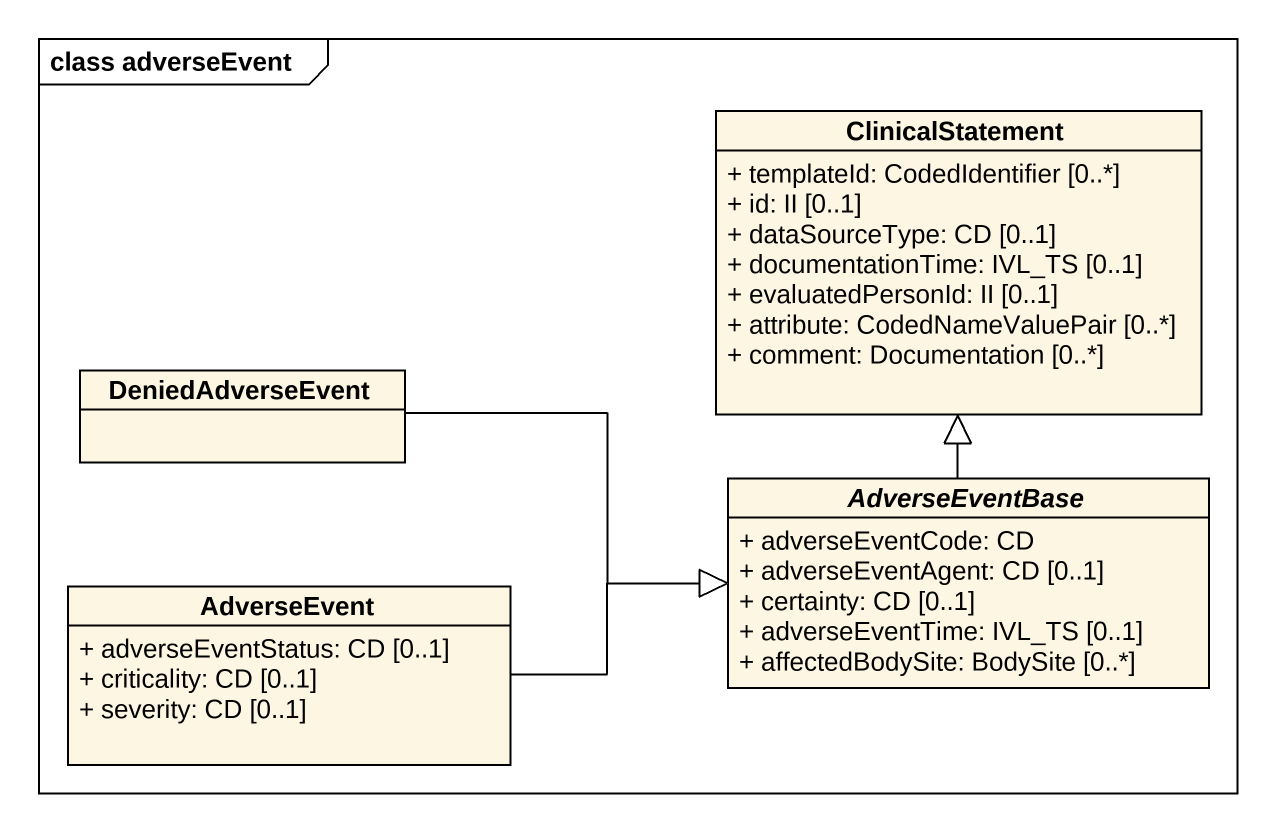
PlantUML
@startuml
mainframe class adverseEvent
hide circle
hide empty members
skinparam classAttributeIconSize 0
class ClinicalStatement {
  + templateId: CodedIdentifier [0..*]
  + id: II [0..1]
  + dataSourceType: CD [0..1]
  + documentationTime: IVL_TS [0..1]
  + evaluatedPersonId: II [0..1]
  + attribute: CodedNameValuePair [0..*]
  + comment: Documentation [0..*]
}
class DeniedAdverseEvent
abstract class AdverseEventBase {
  + adverseEventCode: CD
  + adverseEventAgent: CD [0..1]
  + certainty: CD [0..1]
  + adverseEventTime: IVL_TS [0..1]
  + affectedBodySite: BodySite [0..*]
}
class AdverseEvent {
  + adverseEventStatus: CD [0..1]
  + criticality: CD [0..1]
  + severity: CD [0..1]
}
DeniedAdverseEvent -right-|> AdverseEventBase
AdverseEventBase -up-|> ClinicalStatement
AdverseEvent -right-|> AdverseEventBase
@enduml
